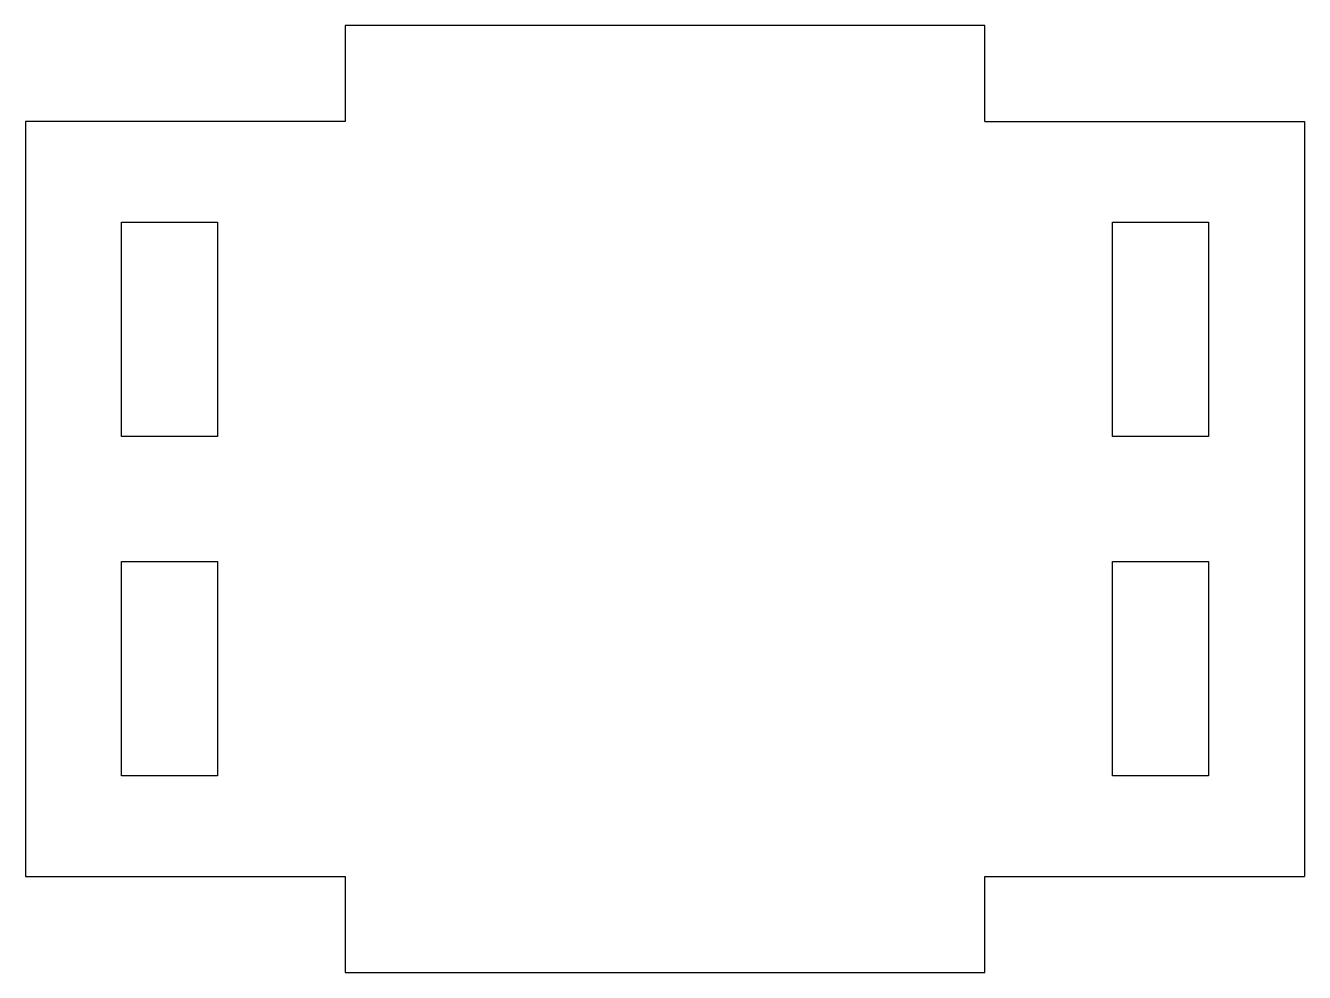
# Model space of a CAD drawing. Extents: x 0 to 40, y 18 to 47.6.
import ezdxf

# ---------------------------------------------------------------- set-up
doc = ezdxf.new("R2010")
doc.units = 0

# ---------------------------------------------------------------- blocks, each defined once
blk = doc.blocks.new('PAD001')
at = {"color": 0}
for p, q in [((30, 47.6), (10, 47.6)), ((10, 47.6), (10, 44.6)), ((30, 44.6), (30, 47.6)), ((10, 44.6), (0, 44.6)), ((0, 44.6), (0, 21)), ((30, 44.6), (40, 44.6)), ((40, 44.6), (40, 21)), ((3, 41.45), (6, 41.45)), ((3, 34.75), (3, 41.45)), ((6, 41.45), (6, 34.75)), ((34, 41.45), (37, 41.45)), ((34, 34.75), (34, 41.45)), ((37, 41.45), (37, 34.75)), ((6, 34.75), (3, 34.75)), ((37, 34.75), (34, 34.75)), ((3, 30.85), (6, 30.85)), ((3, 24.15), (3, 30.85)), ((6, 30.85), (6, 24.15)), ((34, 30.85), (37, 30.85)), ((34, 24.15), (34, 30.85)), ((37, 30.85), (37, 24.15)), ((6, 24.15), (3, 24.15)), ((37, 24.15), (34, 24.15)), ((0, 21), (10, 21)), ((10, 21), (10, 18)), ((30, 18), (30, 21)), ((30, 21), (40, 21)), ((10, 18), (30, 18))]:
    blk.add_line(p, q, dxfattribs=at)

msp = doc.modelspace()

# ---------------------------------------------------------------- block references
msp.add_blockref('PAD001', (0, 0))

doc.saveas('drawing.dxf')
